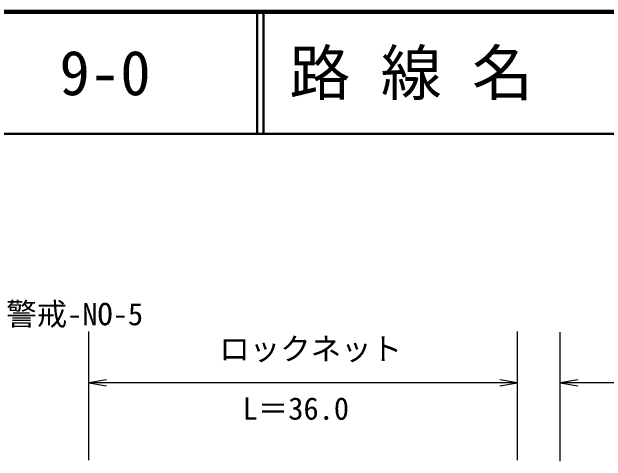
# Model space of a CAD drawing. Units: millimetres, scale not verified. Extents: x 40000 to 680000, y 20000 to 380000.
# Drawn here: x 157618 to 206366, y 343164 to 380000 of the extents above; entities that cross this region are included whole.
import ezdxf
from ezdxf.enums import TextEntityAlignment as Align

# ---------------------------------------------------------------- set-up
doc = ezdxf.new("R2010")
doc.units = ezdxf.units.MM
doc.header["$LTSCALE"] = 1000
for name, color, linetype, lineweight in [('M-STR-STR3', 7, 'Continuous', 25), ('M-STR-STRC', 7, 'Continuous', 25), ('M-TTL', 2, 'Continuous', 140), ('M-TTL-LINE', 7, 'Continuous', 50)]:
    doc.layers.add(name, color=color, linetype=linetype, lineweight=lineweight)
doc.layers.add('M-TTL-TXT', color=7, linetype='Continuous')
doc.styles.add('ＭＳ ゴシック', font='')
doc.styles.get('ＭＳ ゴシック').set_extended_font_data('MS Gothic')

# ---------------------------------------------------------------- blocks, each defined once
blk = doc.blocks.new('open_arrow')
at = {"color": 0, "linetype": 'Continuous', "lineweight": -2}
blk.add_lwpolyline([(7.5, 1.25), (0, 0), (7.5, -1.25)], dxfattribs=at)

msp = doc.modelspace()

# ---------------------------------------------------------------- linework, layer by layer
at = {"layer": 'M-STR-STR3'}
for p, q in [((163939, 343240), (163939, 353787)), ((199095, 343240), (199095, 353787)), ((202603, 343164), (202603, 353740)), ((199095, 349580), (163939, 349580)), ((314776, 349580), (202603, 349580))]:
    msp.add_line(p, q, dxfattribs=at)
at = {"layer": 'M-TTL'}
msp.add_line((680000, 380000), (40000, 380000), dxfattribs=at)
at = {"layer": 'M-TTL-LINE'}
for p, q in [((177750, 380000), (177750, 370000)), ((178250, 380000), (178250, 370000)), ((40000, 370000), (680000, 370000))]:
    msp.add_line(p, q, dxfattribs=at)

# ---------------------------------------------------------------- block references
at = {"layer": 'M-STR-STR3', "xscale": 193, "yscale": 193}
for p in [(163939, 349580), (202603, 349580)]:
    msp.add_blockref('open_arrow', p, dxfattribs=at)
at = {"layer": 'M-STR-STR3', "xscale": 193, "yscale": 193, "rotation": 180}
msp.add_blockref('open_arrow', (199095, 349580), dxfattribs=at)

# ---------------------------------------------------------------- texts
at = {"layer": 'M-STR-STR3', "style": 'ＭＳ ゴシック'}
for s, p in [('ロックネット', (174627, 350900)), ('L＝36.0', (176542, 346011))]:
    msp.add_text(s, height=1833, dxfattribs=at).set_placement(p, align=Align.BOTTOM_LEFT)
at = {"layer": 'M-STR-STRC', "style": 'ＭＳ ゴシック'}
msp.add_text('警戒-NO-5', height=1833, dxfattribs=at).set_placement((157146, 353754), align=Align.BOTTOM_LEFT)
at = {"layer": 'M-TTL-TXT', "style": 'ＭＳ ゴシック'}
for s, p in [('路 線 名', (180380, 375000)), ('9-0', (161521, 375000))]:
    msp.add_text(s, height=3666, dxfattribs=at).set_placement(p, align=Align.MIDDLE_LEFT)

doc.saveas('drawing.dxf')
